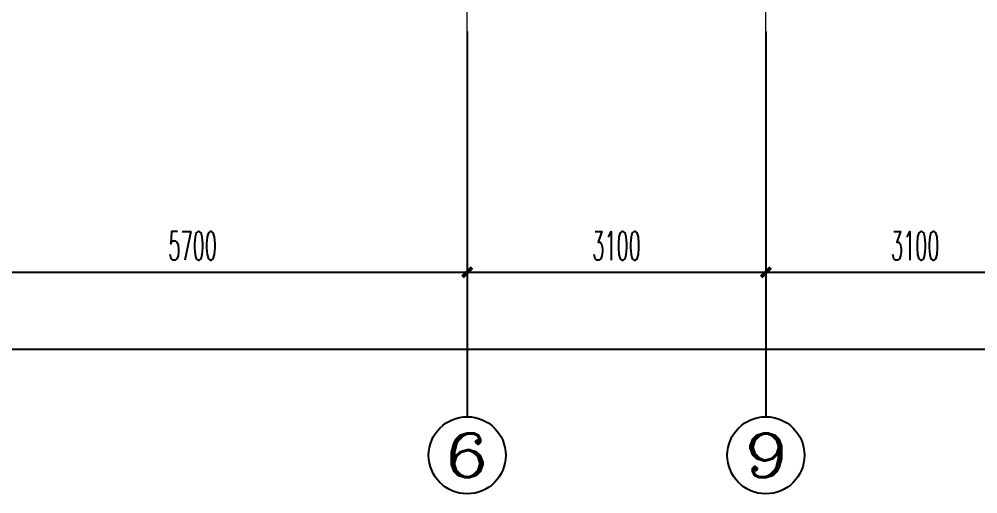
# Model space of a CAD drawing. Extents: x 27938 to 1042331, y -235042 to 1535213.
# Drawn here: x 686867 to 696817, y 589649 to 594575 of the extents above; entities that cross this region are included whole.
import ezdxf
from ezdxf.enums import TextEntityAlignment as Align

# ---------------------------------------------------------------- set-up
doc = ezdxf.new("R2010")
doc.units = 0
doc.header["$LTSCALE"] = 1000
doc.header["$MEASUREMENT"] = 0
doc.linetypes.add('DOTE', pattern=[2.42, 2, -0.2, 0.02, -0.2])
doc.layers.add('AXIS', color=3, linetype='Continuous')
doc.layers.add('AXIS_TEXT', color=4, linetype='Continuous')
doc.layers.add('DOTE', color=19, linetype='DOTE', lineweight=9)
doc.styles.add('_TCH_AXIS', font='COMPLEX', dxfattribs={"bigfont": 'GBCBIG'})
doc.styles.add('_TCH_DIM_T3', font='SIMPLEX.shx', dxfattribs={"width": 0.494118, "bigfont": 'GBCBIG.shx'})
doc.styles.add('COMPLEX', font='COMPLEX')
doc.dimstyles.new('_TCH_ARCH&&100', dxfattribs={"dimtxt": 297.5, "dimasz": 100, "dimexe": 250, "dimexo": 300, "dimgap": 126.25, "dimtad": 1, "dimdec": 0, "dimzin": 0, "dimdsep": 46, "dimtxsty": '_TCH_DIM_T3', "dimblk": 'ARCHTICK', "dimcen": 0.09, "dimclrt": 4, "dimazin": 2, "dimtfac": 1, "dimtdec": 0, "dimtix": 1, "dimtmove": 2, "dimatfit": 3, "dimfxl": 1, "dimtolj": 1, "dimtzin": 0, "dimarcsym": 0})

# ---------------------------------------------------------------- blocks, each defined once
blk = doc.blocks.new('HFTHFFGHFH')
at = {"layer": 'DOTE', "linetype": 'DOTE', "ltscale": 0.3}
for p, q in [((545416.6, 594448.8), (545416.6, 612948.8)), ((548516.6, 594448.8), (548516.6, 600248.8))]:
    blk.add_line(p, q, dxfattribs=at)
blk = doc.blocks.new('_ArchTick')
at = {"color": 0, "linetype": 'ByBlock', "const_width": 0.4}
blk.add_lwpolyline([(-0.5, -0.5), (0.5, 0.5)], dxfattribs=at)
blk = doc.blocks.new('*D701')
at = {"layer": 'AXIS', "color": 0, "lineweight": -2}
for p, q in [((685816.6, 594148.8), (685816.6, 591698.8)), ((691516.6, 594148.8), (691516.6, 591698.8)), ((685816.6, 591948.8), (691516.6, 591948.8))]:
    blk.add_line(p, q, dxfattribs=at)
at = {"layer": 'Defpoints', "color": 0}
for p in [(685816.6, 594448.8), (691516.6, 594448.8), (691516.6, 591948.8)]:
    blk.add_point(p, dxfattribs=at)
at = {"layer": 'AXIS', "color": 0, "lineweight": -2, "xscale": 100, "yscale": 100, "zscale": 100, "rotation": 180}
blk.add_blockref('_ArchTick', (685816.6, 591948.8), dxfattribs=at)
at = {"layer": 'AXIS', "color": 0, "lineweight": -2, "xscale": 100, "yscale": 100, "zscale": 100}
blk.add_blockref('_ArchTick', (691516.6, 591948.8), dxfattribs=at)
at = {"layer": 'AXIS', "color": 4, "insert": (688666.6, 592223.8), "char_height": 297.5, "attachment_point": 5, "style": '_TCH_DIM_T3'}
blk.add_mtext('\\A1;5700', dxfattribs=at)
blk = doc.blocks.new('*D702')
at = {"layer": 'AXIS', "color": 0, "lineweight": -2}
for p, q in [((691516.6, 594148.8), (691516.6, 591698.8)), ((694616.6, 594148.8), (694616.6, 591698.8)), ((691516.6, 591948.8), (694616.6, 591948.8))]:
    blk.add_line(p, q, dxfattribs=at)
at = {"layer": 'Defpoints', "color": 0}
for p in [(691516.6, 594448.8), (694616.6, 594448.8), (694616.6, 591948.8)]:
    blk.add_point(p, dxfattribs=at)
at = {"layer": 'AXIS', "color": 0, "lineweight": -2, "xscale": 100, "yscale": 100, "zscale": 100, "rotation": 180}
blk.add_blockref('_ArchTick', (691516.6, 591948.8), dxfattribs=at)
at = {"layer": 'AXIS', "color": 0, "lineweight": -2, "xscale": 100, "yscale": 100, "zscale": 100}
blk.add_blockref('_ArchTick', (694616.6, 591948.8), dxfattribs=at)
at = {"layer": 'AXIS', "color": 4, "insert": (693066.6, 592223.8), "char_height": 297.5, "attachment_point": 5, "style": '_TCH_DIM_T3'}
blk.add_mtext('\\A1;3100', dxfattribs=at)
blk = doc.blocks.new('*D703')
at = {"layer": 'AXIS', "color": 0, "lineweight": -2}
for p, q in [((694616.6, 594148.8), (694616.6, 591698.8)), ((697716.6, 594148.8), (697716.6, 591698.8)), ((694616.6, 591948.8), (697716.6, 591948.8))]:
    blk.add_line(p, q, dxfattribs=at)
at = {"layer": 'Defpoints', "color": 0}
for p in [(694616.6, 594448.8), (697716.6, 594448.8), (697716.6, 591948.8)]:
    blk.add_point(p, dxfattribs=at)
at = {"layer": 'AXIS', "color": 0, "lineweight": -2, "xscale": 100, "yscale": 100, "zscale": 100, "rotation": 180}
blk.add_blockref('_ArchTick', (694616.6, 591948.8), dxfattribs=at)
at = {"layer": 'AXIS', "color": 0, "lineweight": -2, "xscale": 100, "yscale": 100, "zscale": 100}
blk.add_blockref('_ArchTick', (697716.6, 591948.8), dxfattribs=at)
at = {"layer": 'AXIS', "color": 4, "insert": (696166.6, 592223.8), "char_height": 297.5, "attachment_point": 5, "style": '_TCH_DIM_T3'}
blk.add_mtext('\\A1;3100', dxfattribs=at)
blk = doc.blocks.new('*D706')
at = {"layer": 'AXIS', "color": 0, "lineweight": -2}
for p, q in [((682316.6, 594148.8), (682316.6, 590898.8)), ((731316.6, 594148.8), (731316.6, 590898.8)), ((682316.6, 591148.8), (731316.6, 591148.8))]:
    blk.add_line(p, q, dxfattribs=at)
at = {"layer": 'Defpoints', "color": 0}
for p in [(682316.6, 594448.8), (731316.6, 594448.8), (731316.6, 591148.8)]:
    blk.add_point(p, dxfattribs=at)
at = {"layer": 'AXIS', "color": 0, "lineweight": -2, "xscale": 100, "yscale": 100, "zscale": 100, "rotation": 180}
blk.add_blockref('_ArchTick', (682316.6, 591148.8), dxfattribs=at)
at = {"layer": 'AXIS', "color": 0, "lineweight": -2, "xscale": 100, "yscale": 100, "zscale": 100}
blk.add_blockref('_ArchTick', (731316.6, 591148.8), dxfattribs=at)
at = {"layer": 'AXIS', "color": 4, "insert": (706816.6, 591423.8), "char_height": 297.5, "attachment_point": 5, "style": '_TCH_DIM_T3'}
blk.add_mtext('\\A1;49000', dxfattribs=at)
blk = doc.blocks.new('_AXISO')
blk.add_circle((0, 0), 0.5)
at = {"layer": 'AXIS_TEXT', "style": 'COMPLEX', "width": 1.041667}
blk.add_attdef('A', text='', height=0.56, dxfattribs=at).set_placement((-0.25, -0.28), (0.25, -0.28), align=Align.FIT)

msp = doc.modelspace()

# ---------------------------------------------------------------- linework, layer by layer
at = {"layer": 'AXIS'}
for p, q in [((691516.6, 594448.8), (691516.6, 590448.8)), ((694616.6, 594448.8), (694616.6, 590448.8))]:
    msp.add_line(p, q, dxfattribs=at)

# ---------------------------------------------------------------- block references
msp.add_blockref('HFTHFFGHFH', (146100, 0))
ref = msp.add_blockref('_AXISO', (691516.6, 590048.8), dxfattribs=dict(at, xscale=800, yscale=800, zscale=800))
ref.add_attrib('A', '6', dxfattribs={"layer": 'AXIS_TEXT', "height": 452.5, "style": '_TCH_AXIS', "width": 1.5}).set_placement((691290.3, 589822.5), (691742.9, 589822.5), align=Align.FIT)
ref = msp.add_blockref('_AXISO', (694616.6, 590048.8), dxfattribs=dict(at, xscale=800, yscale=800, zscale=800))
ref.add_attrib('A', '9', dxfattribs={"layer": 'AXIS_TEXT', "height": 452.5, "style": '_TCH_AXIS', "width": 1.5}).set_placement((694390.3, 589822.5), (694842.9, 589822.5), align=Align.FIT)

# ---------------------------------------------------------------- dimensions: what is measured, and where the dimension line sits
for p1, p2, distance, picture, middle in [((682316.6, 594448.8), (731316.6, 594448.8), -3300, '*D706', (706816.6, 591423.8)), ((685816.6, 594448.8), (691516.6, 594448.8), -2500, '*D701', (688666.6, 592223.8)), ((691516.6, 594448.8), (694616.6, 594448.8), -2500, '*D702', (693066.6, 592223.8)), ((694616.6, 594448.8), (697716.6, 594448.8), -2500, '*D703', (696166.6, 592223.8))]:
    dim = msp.add_aligned_dim(p1=p1, p2=p2, distance=distance, dimstyle='_TCH_ARCH&&100', dxfattribs=at)
    dim.commit()
    dim.dimension.update_dxf_attribs({"geometry": picture, "text_midpoint": middle})

doc.saveas('drawing.dxf')
